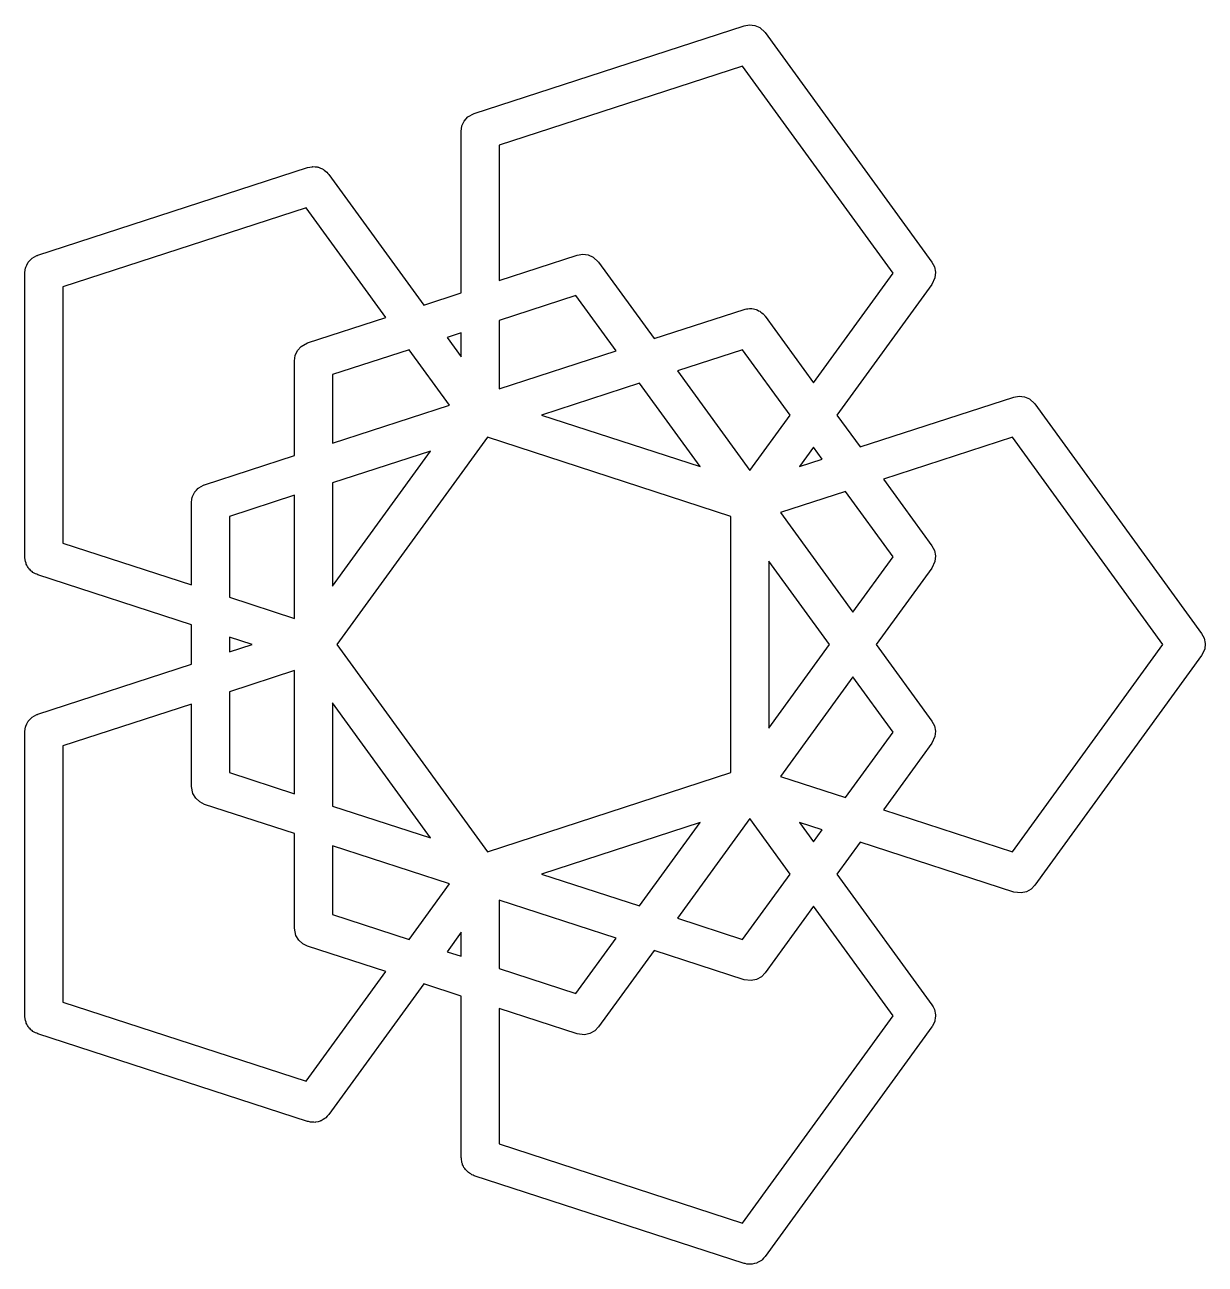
# Model space of a CAD drawing. Header units: millimetres. Extents: x 70 to 169, y 67 to 171.
import ezdxf

# ---------------------------------------------------------------- set-up
doc = ezdxf.new("R2010")
doc.units = ezdxf.units.MM
doc.layers.add('Layer_3', color=7, linetype='CONTINUOUS')

msp = doc.modelspace()

# ---------------------------------------------------------------- linework, layer by layer
at = {"layer": 'Layer_3', "color": 7}
for points in [[(130.775845, 170.919958), (131.195374, 170.738535), (131.64638, 170.320441), (145.612784, 151.097335), (145.825414, 150.692726), (145.913949, 150.244307), (145.871049, 149.789248), (145.612784, 149.231117), (137.659015, 138.283696), (139.600149, 135.611955), (152.469617, 139.793498), (152.920128, 139.870691), (153.37396, 139.816321), (153.793489, 139.634899), (154.244495, 139.216805), (168.210899, 119.993698), (168.423529, 119.58909), (168.512064, 119.140671), (168.469164, 118.685612), (168.210899, 118.127481), (154.244495, 98.904377), (153.925397, 98.577122), (153.526281, 98.354351), (153.080238, 98.254532), (152.469617, 98.327684), (139.600149, 102.509227), (137.659015, 99.837486), (145.612784, 88.890062), (145.65857, 88.802935), (145.718072, 88.724523), (145.735694, 88.656184), (145.825416, 88.485453), (145.913951, 88.037035), (145.908977, 87.984137), (145.915989, 87.956954), (145.888797, 87.770041), (145.87107, 87.581975), (145.857021, 87.551622), (145.850195, 87.504638), (145.658247, 87.089819), (145.626852, 87.05419), (145.612802, 87.023845), (131.646398, 67.800741), (131.514538, 67.66551), (131.389649, 67.523781), (131.355462, 67.502376), (131.3273, 67.473494), (131.162359, 67.38143), (131.002281, 67.281168), (130.963411, 67.270373), (130.928184, 67.250715), (130.743838, 67.209461), (130.561839, 67.158968), (130.521512, 67.159762), (130.482142, 67.150951), (130.388238, 67.162196), (130.10484, 67.167382), (129.959174, 67.213596), (129.87152, 67.2241), (107.273407, 74.566674), (107.175319, 74.615104), (107.071052, 74.648184), (106.97147, 74.715751), (106.863563, 74.769028), (106.783344, 74.843394), (106.692819, 74.904814), (106.616611, 74.997961), (106.528362, 75.07977), (106.472657, 75.173911), (106.403386, 75.258575), (106.35688, 75.369566), (106.295592, 75.473137), (106.279664, 75.553869), (106.226753, 75.680141), (106.192767, 75.993993), (106.176469, 76.076477), (106.176469, 89.608234), (103.035648, 90.628748), (95.081878, 79.681327), (94.950018, 79.546095), (94.825129, 79.404366), (94.790943, 79.382961), (94.76278, 79.354079), (94.597839, 79.262015), (94.437761, 79.161754), (94.398891, 79.150959), (94.363664, 79.1313), (94.179319, 79.090046), (93.99732, 79.039553), (93.956992, 79.040347), (93.917622, 79.031536), (93.823719, 79.042781), (93.540321, 79.047967), (93.394654, 79.094182), (93.307001, 79.104686), (70.708888, 86.447257), (70.610799, 86.495686), (70.506532, 86.528767), (70.406951, 86.596334), (70.299043, 86.64961), (70.218824, 86.723977), (70.128299, 86.785397), (70.052091, 86.878544), (69.963842, 86.960353), (69.908137, 87.054494), (69.838866, 87.139158), (69.792361, 87.250148), (69.731072, 87.353719), (69.715145, 87.434452), (69.662233, 87.560724), (69.628247, 87.874576), (69.611949, 87.957059), (69.611949, 111.718124), (69.616156, 111.747102), (69.613007, 111.776208), (69.648983, 111.972725), (69.677746, 112.17044), (69.690049, 112.197012), (69.695314, 112.225815), (69.785791, 112.403935), (69.869693, 112.585259), (69.88906, 112.60722), (69.902316, 112.633334), (70.039778, 112.778278), (70.171884, 112.928196), (70.193289, 112.940155), (70.216837, 112.965), (70.612823, 113.193285), (70.672084, 113.207414), (70.708875, 113.227945), (83.57834, 117.409487), (83.57834, 120.711942), (70.708875, 124.893485), (70.610786, 124.941915), (70.506519, 124.974996), (70.406937, 125.042562), (70.29903, 125.095839), (70.218811, 125.170205), (70.128286, 125.231626), (70.052078, 125.324772), (69.963829, 125.406581), (69.908124, 125.500723), (69.838853, 125.585387), (69.792347, 125.696377), (69.731059, 125.799948), (69.715131, 125.88068), (69.66222, 126.006953), (69.628234, 126.320804), (69.611936, 126.403288), (69.611936, 150.16435), (69.616143, 150.193327), (69.612994, 150.222434), (69.64897, 150.418951), (69.677732, 150.616666), (69.690036, 150.643238), (69.695301, 150.672041), (69.785778, 150.850161), (69.86968, 151.031485), (69.889047, 151.053445), (69.902303, 151.07956), (70.039764, 151.224504), (70.171871, 151.374422), (70.193276, 151.386381), (70.216824, 151.411226), (70.61281, 151.639511), (70.672071, 151.65364), (70.708861, 151.674171), (93.306974, 159.016745), (93.482406, 159.046804), (93.655539, 159.088079), (93.706844, 159.085248), (93.757485, 159.093927), (93.934211, 159.07276), (94.111927, 159.062997), (94.1603, 159.045667), (94.211317, 159.039555), (94.374682, 158.968908), (94.542253, 158.908911), (94.583687, 158.878527), (94.630846, 158.858127), (94.704104, 158.790217), (94.910841, 158.638608), (95.013306, 158.503575), (95.081852, 158.440033), (103.035621, 147.492609), (106.176442, 148.513125), (106.176442, 162.044883), (106.242244, 162.497198), (106.434191, 162.912018), (106.736377, 163.254952), (107.273378, 163.554685), (129.871491, 170.897259), (130.322002, 170.974451)], [(109.351453, 160.891371), (109.351453, 149.544619), (115.9051, 151.674028), (116.355611, 151.75122), (116.809443, 151.696851), (117.228972, 151.515429), (117.679978, 151.097335), (122.336724, 144.687872), (129.871502, 147.13607), (129.979319, 147.154538), (130.083121, 147.189063), (130.203403, 147.192926), (130.322013, 147.213246), (130.430622, 147.200228), (130.539961, 147.203747), (130.656364, 147.173185), (130.775845, 147.158871), (130.876241, 147.115456), (130.982053, 147.087675), (131.084929, 147.025212), (131.195374, 146.977449), (131.279236, 146.907229), (131.37275, 146.850449), (131.467757, 146.749378), (131.545822, 146.684013), (131.585412, 146.624215), (131.64638, 146.559355), (135.696759, 140.984489), (142.366214, 150.164205), (129.755696, 167.521094)], [(72.786936, 149.010838), (72.786936, 127.556551), (83.578338, 124.050211), (83.578338, 130.941122), (83.582544, 130.970099), (83.579396, 130.999206), (83.615371, 131.195723), (83.644134, 131.393438), (83.656437, 131.42001), (83.661702, 131.448813), (83.752179, 131.626933), (83.836081, 131.808257), (83.855449, 131.830217), (83.868704, 131.856332), (84.006166, 132.001276), (84.138273, 132.151194), (84.159677, 132.163153), (84.183225, 132.187998), (84.579211, 132.416283), (84.638473, 132.430412), (84.675263, 132.450943), (92.210038, 134.899141), (92.210038, 142.821673), (92.27584, 143.273989), (92.467787, 143.688808), (92.769973, 144.031742), (93.306974, 144.331476), (99.860621, 146.460885), (93.191169, 155.640601)], [(109.351453, 146.206226), (109.351453, 140.468702), (119.161727, 143.656254), (115.789295, 148.298008)], [(104.99789, 144.791668), (106.176453, 143.169516), (106.176453, 145.174608)], [(95.385049, 141.668267), (95.385049, 135.930741), (105.195325, 139.118292), (101.82289, 143.76005)], [(124.298983, 141.987056), (130.362066, 133.641939), (133.7345, 138.283696), (129.755696, 143.76005)], [(112.901211, 138.283696), (126.205938, 133.960727), (121.123985, 140.955437)], [(95.759804, 119.06059), (108.370322, 101.703703), (128.774566, 108.333447), (128.774566, 129.787735), (108.370322, 136.417479)], [(141.562407, 132.911138), (145.612784, 127.336272), (145.825414, 126.931663), (145.913949, 126.483245), (145.871049, 126.028185), (145.612784, 125.470055), (140.956035, 119.06059), (145.612784, 112.651127), (145.825414, 112.246518), (145.913949, 111.7981), (145.871049, 111.34304), (145.612784, 110.78491), (141.562407, 105.210044), (152.353812, 101.703703), (164.96433, 119.06059), (152.353812, 136.417479)], [(95.385049, 132.59235), (95.385049, 123.946412), (103.607825, 135.264091)], [(134.518194, 133.960727), (136.425149, 134.580334), (135.696759, 135.58288)], [(132.930696, 130.106523), (138.993779, 121.761406), (142.366214, 126.403163), (138.387407, 131.879517)], [(86.753338, 129.787735), (86.753338, 123.01859), (92.210049, 121.245596), (92.210049, 131.560729)], [(131.949566, 112.065879), (137.031521, 119.06059), (131.949566, 126.055303)], [(86.753338, 118.440983), (88.66029, 119.06059), (86.753338, 119.680196)], [(86.753338, 115.10259), (86.753338, 108.333447), (92.210049, 106.560453), (92.210049, 116.875584)], [(132.930696, 108.014659), (138.387407, 106.241665), (142.366212, 111.718019), (138.993779, 116.359776)], [(72.786936, 110.564631), (72.786936, 89.110341), (93.191179, 82.4806), (99.860632, 91.660316), (93.306985, 93.789725), (92.89714, 93.992078), (92.561939, 94.302821), (92.329169, 94.696187), (92.210049, 95.299527), (92.210049, 103.22206), (84.675274, 105.670257), (84.265429, 105.872611), (83.930228, 106.183353), (83.697458, 106.57672), (83.578338, 107.18006), (83.578338, 114.070971)], [(95.385049, 105.528832), (103.607822, 102.857091), (95.385049, 114.17477)], [(112.901211, 99.837486), (121.123985, 97.165745), (126.20594, 104.160455)], [(124.298985, 96.134126), (129.755696, 94.361132), (133.7345, 99.837486), (130.362066, 104.479243)], [(135.696756, 102.538302), (136.425149, 103.540848), (134.518194, 104.160455)], [(95.385049, 96.452915), (101.82289, 94.361132), (105.195325, 99.00289), (95.385049, 102.190442)], [(109.351453, 91.914954), (115.789295, 89.823171), (119.161727, 94.464928), (109.351453, 97.65248)], [(131.64638, 91.561806), (131.327282, 91.234551), (130.928166, 91.01178), (130.482123, 90.91196), (129.871502, 90.985112), (122.336727, 93.43331), (117.679978, 87.023845), (117.36088, 86.69659), (116.961764, 86.473821), (116.515721, 86.373999), (115.9051, 86.447151), (109.351453, 88.57656), (109.351453, 77.229811), (129.755696, 70.600067), (142.366214, 87.956954), (135.696756, 97.136672)], [(104.99789, 93.329511), (106.176453, 92.946575), (106.176453, 94.951666)]]:
    msp.add_lwpolyline(points, close=True, dxfattribs=at)

doc.saveas('drawing.dxf')
